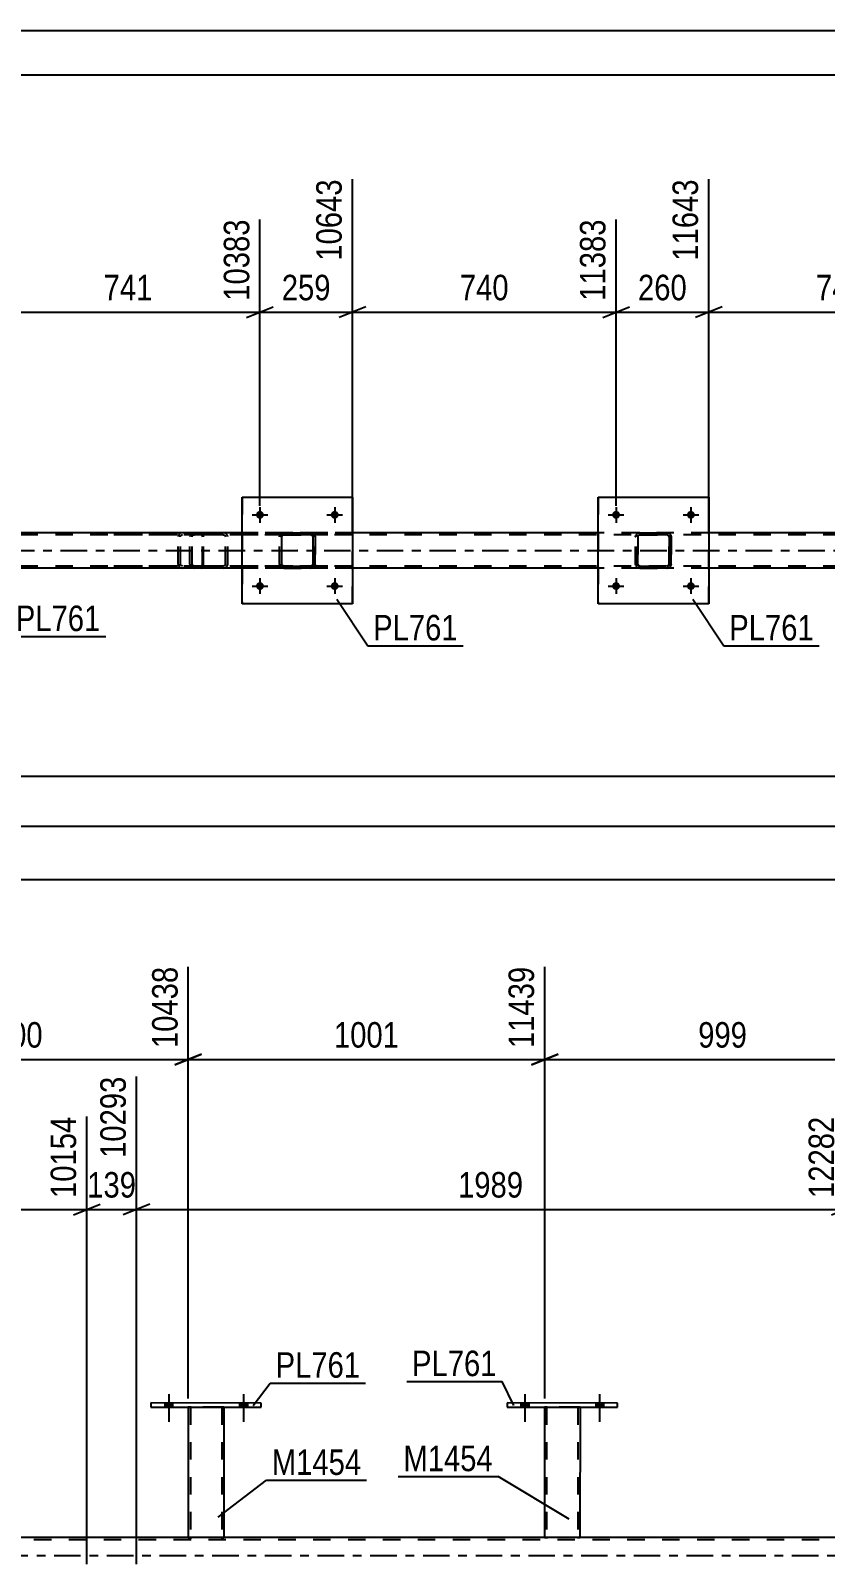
# Model space of a CAD drawing. Header units: millimetres. Extents: x 0 to 841, y 0 to 594.
# Drawn here: x 445.3 to 534.6, y 421.8 to 594 of the extents above; entities that cross this region are included whole.
import ezdxf

# ---------------------------------------------------------------- set-up
doc = ezdxf.new("R2010")
doc.units = ezdxf.units.MM
doc.linetypes.add('DXK_LINE_DOT2', pattern=[3.9198, 1.9599, -1.9599])
doc.linetypes.add('DXK_LINE_DOT3', pattern=[5.9187, 2.979, -0.9799, 0.9799, -0.9799])
doc.styles.add('Arial Narrow', font='ARIALN.TTF', dxfattribs={"height": 0.2})

# ---------------------------------------------------------------- blocks, each defined once
blk = doc.blocks.new('Unknown-122570569-1133')
at = {"color": 5, "linetype": 'Continuous'}
for p, q in [((841, 594), (0, 594)), ((836, 589), (5, 589))]:
    blk.add_line(p, q, dxfattribs=at)
blk = doc.blocks.new('Bolt-122570569-4233 - 3910')
at = {"linetype": 'Continuous'}
for points in [[(510.63, 539.62), (510.64, 539.72), (510.67, 539.8), (510.71, 539.88), (510.77, 539.95), (510.85, 540.01), (510.93, 540.04), (511.02, 540.06), (511.11, 540.06), (511.2, 540.04), (511.29, 540.01), (511.36, 539.95), (511.42, 539.88), (511.47, 539.8), (511.5, 539.72), (511.51, 539.62), (511.5, 539.53), (511.47, 539.45), (511.42, 539.37), (511.36, 539.3), (511.29, 539.24), (511.2, 539.21), (511.11, 539.19), (511.02, 539.19), (510.93, 539.21), (510.85, 539.24), (510.77, 539.3), (510.71, 539.37), (510.67, 539.45), (510.64, 539.53)], [(519.03, 539.62), (519.04, 539.72), (519.07, 539.8), (519.11, 539.88), (519.17, 539.95), (519.25, 540.01), (519.33, 540.04), (519.42, 540.06), (519.51, 540.06), (519.6, 540.04), (519.69, 540.01), (519.76, 539.95), (519.82, 539.88), (519.87, 539.8), (519.9, 539.72), (519.91, 539.62), (519.9, 539.53), (519.87, 539.45), (519.82, 539.37), (519.76, 539.3), (519.69, 539.24), (519.6, 539.21), (519.51, 539.19), (519.42, 539.19), (519.33, 539.21), (519.25, 539.24), (519.17, 539.3), (519.11, 539.37), (519.07, 539.45), (519.04, 539.53)]]:
    blk.add_hatch(color=1, dxfattribs=at).paths.add_polyline_path(points)
at = {"color": 1, "linetype": 'Continuous'}
for p, q in [((510.19, 539.62), (511.95, 539.62)), ((511.07, 540.5), (511.07, 538.74)), ((518.59, 539.62), (520.35, 539.62)), ((519.47, 540.5), (519.47, 538.74))]:
    blk.add_line(p, q, dxfattribs=at)
blk = doc.blocks.new('Bolt-122570569-4013 - 3910')
at = {"linetype": 'Continuous'}
for points in [[(470.63, 539.62), (470.64, 539.72), (470.67, 539.8), (470.71, 539.88), (470.77, 539.95), (470.85, 540.01), (470.93, 540.04), (471.02, 540.06), (471.11, 540.06), (471.2, 540.04), (471.29, 540.01), (471.36, 539.95), (471.42, 539.88), (471.47, 539.8), (471.5, 539.72), (471.51, 539.62), (471.5, 539.53), (471.47, 539.45), (471.42, 539.37), (471.36, 539.3), (471.29, 539.24), (471.2, 539.21), (471.11, 539.19), (471.02, 539.19), (470.93, 539.21), (470.85, 539.24), (470.77, 539.3), (470.71, 539.37), (470.67, 539.45), (470.64, 539.53)], [(479.03, 539.62), (479.04, 539.72), (479.07, 539.8), (479.11, 539.88), (479.17, 539.95), (479.25, 540.01), (479.33, 540.04), (479.42, 540.06), (479.51, 540.06), (479.6, 540.04), (479.69, 540.01), (479.76, 539.95), (479.82, 539.88), (479.87, 539.8), (479.9, 539.72), (479.91, 539.62), (479.9, 539.53), (479.87, 539.45), (479.82, 539.37), (479.76, 539.3), (479.69, 539.24), (479.6, 539.21), (479.51, 539.19), (479.42, 539.19), (479.33, 539.21), (479.25, 539.24), (479.17, 539.3), (479.11, 539.37), (479.07, 539.45), (479.04, 539.53)]]:
    blk.add_hatch(color=1, dxfattribs=at).paths.add_polyline_path(points)
at = {"color": 1, "linetype": 'Continuous'}
for p, q in [((470.19, 539.62), (471.95, 539.62)), ((471.07, 540.5), (471.07, 538.74)), ((478.59, 539.62), (480.35, 539.62)), ((479.47, 540.5), (479.47, 538.74))]:
    blk.add_line(p, q, dxfattribs=at)
blk = doc.blocks.new('Bolt-122570569-4014 - 3910')
at = {"linetype": 'Continuous'}
for points in [[(470.63, 531.62), (470.64, 531.72), (470.67, 531.8), (470.71, 531.88), (470.77, 531.95), (470.85, 532.01), (470.93, 532.04), (471.02, 532.06), (471.11, 532.06), (471.2, 532.04), (471.29, 532.01), (471.36, 531.95), (471.42, 531.88), (471.47, 531.8), (471.5, 531.72), (471.51, 531.62), (471.5, 531.53), (471.47, 531.45), (471.42, 531.37), (471.36, 531.3), (471.29, 531.24), (471.2, 531.21), (471.11, 531.19), (471.02, 531.19), (470.93, 531.21), (470.85, 531.24), (470.77, 531.3), (470.71, 531.37), (470.67, 531.45), (470.64, 531.53)], [(479.03, 531.62), (479.04, 531.72), (479.07, 531.8), (479.11, 531.88), (479.17, 531.95), (479.25, 532.01), (479.33, 532.04), (479.42, 532.06), (479.51, 532.06), (479.6, 532.04), (479.69, 532.01), (479.76, 531.95), (479.82, 531.88), (479.87, 531.8), (479.9, 531.72), (479.91, 531.62), (479.9, 531.53), (479.87, 531.45), (479.82, 531.37), (479.76, 531.3), (479.69, 531.24), (479.6, 531.21), (479.51, 531.19), (479.42, 531.19), (479.33, 531.21), (479.25, 531.24), (479.17, 531.3), (479.11, 531.37), (479.07, 531.45), (479.04, 531.53)]]:
    blk.add_hatch(color=1, dxfattribs=at).paths.add_polyline_path(points)
at = {"color": 1, "linetype": 'Continuous'}
for p, q in [((471.07, 532.5), (471.07, 530.74)), ((479.47, 532.5), (479.47, 530.74)), ((470.19, 531.62), (471.95, 531.62)), ((478.59, 531.62), (480.35, 531.62))]:
    blk.add_line(p, q, dxfattribs=at)
blk = doc.blocks.new('Part-122570569-3955 - 3910')
at = {"color": 2, "linetype": 'Continuous'}
for p, q in [((469.07, 529.62), (469.07, 541.62)), ((469.07, 541.62), (469.07, 541.62)), ((469.07, 541.62), (481.47, 541.62)), ((481.47, 541.62), (481.47, 529.62)), ((469.07, 529.62), (469.07, 529.62)), ((481.47, 529.62), (469.07, 529.62))]:
    blk.add_line(p, q, dxfattribs=at)
at = {"color": 7, "linetype": 'DXK_LINE_DOT2'}
for p, q in [((469.07, 541.62), (469.07, 529.62)), ((469.07, 541.62), (469.07, 541.62)), ((481.47, 529.62), (481.47, 541.62)), ((469.07, 529.62), (469.07, 529.62))]:
    blk.add_line(p, q, dxfattribs=at)
blk = doc.blocks.new('Part-122570569-3956 - 3910')
at = {"color": 7, "linetype": 'DXK_LINE_DOT2'}
for p, q in [((473.56, 537.59), (473.74, 537.62)), ((473.75, 537.62), (473.57, 537.59)), ((473.75, 537.62), (473.74, 537.62)), ((473.74, 537.62), (476.78, 537.62)), ((473.75, 537.62), (476.79, 537.62)), ((476.78, 537.62), (476.79, 537.62)), ((476.78, 537.62), (476.97, 537.59)), ((476.97, 537.59), (476.79, 537.62)), ((473.26, 537.14), (473.3, 537.33)), ((473.26, 537.14), (473.27, 537.14)), ((473.26, 534.1), (473.26, 537.14)), ((473.31, 537.33), (473.27, 537.14)), ((473.27, 534.1), (473.27, 537.14)), ((473.52, 537.24), (473.5, 537.14)), ((473.51, 537.14), (473.5, 537.14)), ((473.5, 537.14), (473.5, 534.1)), ((473.51, 537.14), (473.53, 537.24)), ((473.51, 534.1), (473.51, 537.14)), ((473.57, 537.31), (473.52, 537.24)), ((473.53, 537.24), (473.58, 537.31)), ((473.65, 537.37), (473.57, 537.31)), ((473.58, 537.31), (473.66, 537.37)), ((473.74, 537.38), (473.65, 537.37)), ((473.66, 537.37), (473.75, 537.38)), ((473.74, 537.38), (473.75, 537.38)), ((476.78, 537.38), (473.74, 537.38)), ((473.75, 537.38), (476.79, 537.38)), ((476.79, 537.38), (476.78, 537.38)), ((476.88, 537.37), (476.78, 537.38)), ((476.79, 537.38), (476.88, 537.37)), ((476.88, 537.37), (476.88, 537.37)), ((476.88, 537.37), (476.96, 537.31)), ((476.95, 537.31), (476.88, 537.37)), ((477.01, 537.24), (476.95, 537.31)), ((476.96, 537.31), (477.01, 537.24)), ((477.01, 537.24), (477.03, 537.14)), ((477.02, 537.14), (477.01, 537.24)), ((477.03, 537.14), (477.02, 537.14)), ((477.02, 537.14), (477.02, 534.1)), ((477.03, 534.1), (477.03, 537.14)), ((477.23, 537.33), (477.26, 537.14)), ((477.27, 537.14), (477.23, 537.33)), ((477.27, 537.14), (477.26, 537.14)), ((477.26, 537.14), (477.26, 534.1)), ((477.27, 534.1), (477.27, 537.14)), ((473.27, 534.1), (473.26, 534.1)), ((473.3, 533.92), (473.26, 534.1)), ((473.27, 534.1), (473.31, 533.92)), ((473.5, 534.1), (473.51, 534.1)), ((473.5, 534.1), (473.52, 534.01)), ((473.53, 534.01), (473.51, 534.1)), ((473.52, 534.01), (473.57, 533.93)), ((473.58, 533.93), (473.53, 534.01)), ((476.95, 533.93), (477.01, 534.01)), ((477.01, 534.01), (476.96, 533.93)), ((477.03, 534.1), (477.01, 534.01)), ((477.01, 534.01), (477.02, 534.1)), ((477.02, 534.1), (477.03, 534.1)), ((477.26, 534.1), (477.23, 533.92)), ((477.23, 533.92), (477.27, 534.1)), ((477.26, 534.1), (477.27, 534.1)), ((473.56, 533.66), (473.57, 533.66)), ((473.74, 533.62), (473.56, 533.66)), ((473.57, 533.93), (473.65, 533.88)), ((473.57, 533.66), (473.75, 533.62)), ((473.66, 533.88), (473.58, 533.93)), ((473.65, 533.88), (473.74, 533.86)), ((473.75, 533.86), (473.66, 533.88)), ((473.75, 533.86), (473.74, 533.86)), ((473.74, 533.86), (476.78, 533.86)), ((473.75, 533.62), (473.74, 533.62)), ((473.74, 533.62), (476.78, 533.62)), ((473.75, 533.86), (476.79, 533.86)), ((473.75, 533.62), (476.79, 533.62)), ((476.78, 533.86), (476.88, 533.88)), ((476.78, 533.86), (476.79, 533.86)), ((476.97, 533.66), (476.78, 533.62)), ((476.78, 533.62), (476.79, 533.62)), ((476.88, 533.88), (476.79, 533.86)), ((476.79, 533.62), (476.97, 533.66)), ((476.96, 533.93), (476.88, 533.88)), ((476.88, 533.88), (476.95, 533.93))]:
    blk.add_line(p, q, dxfattribs=at)
at = {"color": 7, "linetype": 'DXK_LINE_DOT3'}
blk.add_line((475.27, 535.62), (475.26, 535.63), dxfattribs=at)
at = {"color": 7, "linetype": 'DXK_LINE_DOT2'}
for centre, start, end in [((473.74, 537.14), 112.5, 157.5), ((473.75, 537.14), 112.5, 157.5), ((476.78, 537.14), 22.5, 67.5), ((476.79, 537.14), 22.5, 67.5), ((473.74, 534.1), 202.5, 247.5), ((473.75, 534.1), 202.5, 247.5), ((476.78, 534.1), 292.5, 337.5), ((476.79, 534.1), 292.5, 337.5)]:
    blk.add_arc(centre, 0.48, start, end, dxfattribs=at)
blk = doc.blocks.new('Part-122570569-4153 - 3910')
at = {"color": 7, "linetype": 'DXK_LINE_DOT2'}
for p, q in [((464.47, 537.62), (452.31, 537.62)), ((462.38, 537.62), (462.18, 537.59)), ((463.19, 537.38), (463.19, 537.62)), ((464.57, 537.59), (464.47, 537.62)), ((464.66, 537.48), (464.57, 537.59)), ((464.72, 537.33), (464.66, 537.48)), ((464.47, 537.38), (452.31, 537.38)), ((461.91, 537.31), (461.87, 537.14)), ((461.87, 534.1), (461.87, 537.14)), ((461.91, 537.33), (461.91, 537.31)), ((462.13, 537.14), (462.14, 537.24)), ((462.13, 534.1), (462.13, 537.14)), ((462.14, 537.24), (462.2, 537.31)), ((462.2, 537.31), (462.28, 537.37)), ((462.28, 537.37), (462.38, 537.38)), ((464.47, 537.38), (464.52, 537.37)), ((464.52, 537.37), (464.56, 537.31)), ((464.56, 537.31), (464.59, 537.24)), ((464.59, 537.24), (464.6, 537.14)), ((464.6, 534.1), (464.6, 537.14)), ((464.74, 537.14), (464.72, 537.33)), ((464.74, 534.1), (464.74, 537.14)), ((461.87, 534.1), (461.91, 533.92)), ((462.14, 534.01), (462.13, 534.1)), ((462.2, 533.93), (462.14, 534.01)), ((464.59, 534.01), (464.56, 533.93)), ((464.6, 534.1), (464.59, 534.01)), ((464.72, 533.92), (464.74, 534.1)), ((464.47, 533.86), (452.31, 533.86)), ((464.47, 533.62), (452.31, 533.62)), ((462.18, 533.66), (462.38, 533.62)), ((462.28, 533.88), (462.2, 533.93)), ((462.38, 533.86), (462.28, 533.88)), ((463.19, 533.62), (463.19, 533.86)), ((464.52, 533.88), (464.47, 533.86)), ((464.47, 533.62), (464.57, 533.66)), ((464.56, 533.93), (464.52, 533.88)), ((464.57, 533.66), (464.66, 533.77)), ((464.66, 533.77), (464.72, 533.92))]:
    blk.add_line(p, q, dxfattribs=at)
for centre, start, end in [((462.36, 537.13), 111.1941, 156.1506), ((462.36, 534.12), 203.8494, 248.8059)]:
    blk.add_arc(centre, 0.492, start, end, dxfattribs=at)
blk = doc.blocks.new('Part-122570569-4175 - 3910')
at = {"color": 7, "linetype": 'DXK_LINE_DOT2'}
for p, q in [((463.7, 537.62), (463.51, 537.59)), ((478.69, 537.62), (463.7, 537.62)), ((467.13, 537.59), (466.94, 537.62)), ((463.23, 537.31), (463.19, 537.14)), ((463.19, 534.1), (463.19, 537.14)), ((463.23, 537.33), (463.23, 537.31)), ((463.45, 537.14), (463.47, 537.24)), ((463.45, 534.1), (463.45, 537.14)), ((463.47, 537.24), (463.52, 537.31)), ((463.52, 537.31), (463.61, 537.37)), ((463.61, 537.37), (463.7, 537.38)), ((478.69, 537.38), (463.7, 537.38)), ((466.94, 537.38), (467.04, 537.37)), ((467.04, 537.37), (467.12, 537.31)), ((467.12, 537.31), (467.17, 537.24)), ((467.17, 537.24), (467.19, 537.14)), ((467.19, 534.1), (467.19, 537.14)), ((467.41, 537.31), (467.41, 537.33)), ((467.45, 537.14), (467.41, 537.31)), ((467.45, 534.1), (467.45, 537.14)), ((463.19, 534.1), (463.23, 533.92)), ((463.47, 534.01), (463.45, 534.1)), ((463.52, 533.93), (463.47, 534.01)), ((467.17, 534.01), (467.12, 533.93)), ((467.19, 534.1), (467.17, 534.01)), ((467.41, 533.92), (467.45, 534.1)), ((463.51, 533.66), (463.7, 533.62)), ((463.61, 533.88), (463.52, 533.93)), ((463.7, 533.86), (463.61, 533.88)), ((478.69, 533.86), (463.7, 533.86)), ((478.69, 533.62), (463.7, 533.62)), ((467.04, 533.88), (466.94, 533.86)), ((466.94, 533.62), (467.13, 533.66)), ((467.12, 533.93), (467.04, 533.88))]:
    blk.add_line(p, q, dxfattribs=at)
for centre, start, end in [((463.68, 537.12), 110.7583, 155.68), ((466.96, 537.12), 24.32, 69.2417), ((463.68, 534.13), 204.32, 249.2417), ((466.96, 534.13), 290.7583, 335.68)]:
    blk.add_arc(centre, 0.496, start, end, dxfattribs=at)
blk = doc.blocks.new('Part-122570569-4181 - 3910')
at = {"color": 2, "linetype": 'Continuous'}
for p, q in [((469.07, 537.62), (441.46, 537.62)), ((509.07, 537.62), (481.47, 537.62)), ((549.06, 537.62), (521.47, 537.62)), ((469.07, 533.62), (441.46, 533.62)), ((509.07, 533.62), (481.47, 533.62)), ((549.06, 533.62), (521.47, 533.62))]:
    blk.add_line(p, q, dxfattribs=at)
at = {"color": 7, "linetype": 'DXK_LINE_DOT2'}
for p, q in [((481.47, 537.62), (469.07, 537.62)), ((521.47, 537.62), (509.07, 537.62)), ((755.8, 537.38), (99.47, 537.38)), ((755.8, 533.86), (99.47, 533.86)), ((481.47, 533.62), (469.07, 533.62)), ((521.47, 533.62), (509.07, 533.62))]:
    blk.add_line(p, q, dxfattribs=at)
at = {"color": 7, "linetype": 'DXK_LINE_DOT3'}
blk.add_line((99.47, 535.62), (755.8, 535.62), dxfattribs=at)
blk = doc.blocks.new('Part-122570569-4226 - 3910')
at = {"color": 7, "linetype": 'DXK_LINE_DOT2'}
for p, q in [((513.56, 537.59), (513.74, 537.62)), ((513.75, 537.62), (513.56, 537.59)), ((513.75, 537.62), (513.74, 537.62)), ((513.74, 537.62), (516.78, 537.62)), ((513.75, 537.62), (516.79, 537.62)), ((516.78, 537.62), (516.79, 537.62)), ((516.78, 537.62), (516.97, 537.59)), ((516.97, 537.59), (516.79, 537.62)), ((513.26, 537.14), (513.3, 537.33)), ((513.26, 537.14), (513.27, 537.14)), ((513.26, 534.1), (513.26, 537.14)), ((513.31, 537.33), (513.27, 537.14)), ((513.27, 534.1), (513.27, 537.14)), ((513.52, 537.24), (513.5, 537.14)), ((513.51, 537.14), (513.5, 537.14)), ((513.5, 537.14), (513.5, 534.1)), ((513.51, 537.14), (513.53, 537.24)), ((513.51, 534.1), (513.51, 537.14)), ((513.57, 537.31), (513.52, 537.24)), ((513.53, 537.24), (513.58, 537.31)), ((513.65, 537.37), (513.57, 537.31)), ((513.58, 537.31), (513.66, 537.37)), ((513.74, 537.38), (513.65, 537.37)), ((513.66, 537.37), (513.75, 537.38)), ((513.74, 537.38), (513.75, 537.38)), ((516.78, 537.38), (513.74, 537.38)), ((513.75, 537.38), (516.79, 537.38)), ((516.79, 537.38), (516.78, 537.38)), ((516.88, 537.37), (516.78, 537.38)), ((516.79, 537.38), (516.88, 537.37)), ((516.88, 537.37), (516.88, 537.37)), ((516.88, 537.37), (516.96, 537.31)), ((516.95, 537.31), (516.88, 537.37)), ((517.01, 537.24), (516.95, 537.31)), ((516.96, 537.31), (517.01, 537.24)), ((517.01, 537.24), (517.03, 537.14)), ((517.02, 537.14), (517.01, 537.24)), ((517.03, 537.14), (517.02, 537.14)), ((517.02, 537.14), (517.02, 534.1)), ((517.03, 534.1), (517.03, 537.14)), ((517.23, 537.33), (517.26, 537.14)), ((517.27, 537.14), (517.23, 537.33)), ((517.27, 537.14), (517.26, 537.14)), ((517.26, 537.14), (517.26, 534.1)), ((517.27, 534.1), (517.27, 537.14)), ((513.27, 534.1), (513.26, 534.1)), ((513.3, 533.92), (513.26, 534.1)), ((513.27, 534.1), (513.31, 533.92)), ((513.5, 534.1), (513.51, 534.1)), ((513.5, 534.1), (513.52, 534.01)), ((513.53, 534.01), (513.51, 534.1)), ((513.52, 534.01), (513.57, 533.93)), ((513.58, 533.93), (513.53, 534.01)), ((516.95, 533.93), (517.01, 534.01)), ((517.01, 534.01), (516.96, 533.93)), ((517.03, 534.1), (517.01, 534.01)), ((517.01, 534.01), (517.02, 534.1)), ((517.02, 534.1), (517.03, 534.1)), ((517.26, 534.1), (517.23, 533.92)), ((517.23, 533.92), (517.27, 534.1)), ((517.26, 534.1), (517.27, 534.1)), ((513.56, 533.66), (513.56, 533.66)), ((513.74, 533.62), (513.56, 533.66)), ((513.56, 533.66), (513.75, 533.62)), ((513.57, 533.93), (513.65, 533.88)), ((513.66, 533.88), (513.58, 533.93)), ((513.65, 533.88), (513.74, 533.86)), ((513.75, 533.86), (513.66, 533.88)), ((513.75, 533.86), (513.74, 533.86)), ((513.74, 533.86), (516.78, 533.86)), ((513.75, 533.62), (513.74, 533.62)), ((513.74, 533.62), (516.78, 533.62)), ((513.75, 533.86), (516.79, 533.86)), ((513.75, 533.62), (516.79, 533.62)), ((516.78, 533.86), (516.88, 533.88)), ((516.78, 533.86), (516.79, 533.86)), ((516.97, 533.66), (516.78, 533.62)), ((516.78, 533.62), (516.79, 533.62)), ((516.88, 533.88), (516.79, 533.86)), ((516.79, 533.62), (516.97, 533.66)), ((516.96, 533.93), (516.88, 533.88)), ((516.88, 533.88), (516.95, 533.93))]:
    blk.add_line(p, q, dxfattribs=at)
at = {"color": 7, "linetype": 'DXK_LINE_DOT3'}
blk.add_line((515.27, 535.62), (515.26, 535.63), dxfattribs=at)
at = {"color": 7, "linetype": 'DXK_LINE_DOT2'}
for centre, start, end in [((513.74, 537.14), 112.5, 157.5), ((513.75, 537.14), 112.5, 157.5), ((516.78, 537.14), 22.5, 67.5), ((516.79, 537.14), 22.5, 67.5), ((513.74, 534.1), 202.5, 247.5), ((513.75, 534.1), 202.5, 247.5), ((516.78, 534.1), 292.5, 337.5), ((516.79, 534.1), 292.5, 337.5)]:
    blk.add_arc(centre, 0.48, start, end, dxfattribs=at)
blk = doc.blocks.new('Part-122570569-4231 - 3910')
at = {"color": 2, "linetype": 'Continuous'}
for p, q in [((509.07, 529.62), (509.07, 541.62)), ((509.07, 541.62), (509.07, 541.62)), ((509.07, 541.62), (521.47, 541.62)), ((521.47, 541.62), (521.47, 529.62)), ((509.07, 529.62), (509.07, 529.62)), ((521.47, 529.62), (509.07, 529.62))]:
    blk.add_line(p, q, dxfattribs=at)
at = {"color": 7, "linetype": 'DXK_LINE_DOT2'}
for p, q in [((509.07, 541.62), (509.07, 529.62)), ((509.07, 541.62), (509.07, 541.62)), ((521.47, 529.62), (521.47, 541.62)), ((509.07, 529.62), (509.07, 529.62))]:
    blk.add_line(p, q, dxfattribs=at)
blk = doc.blocks.new('Bolt-122570569-4232 - 3910')
at = {"linetype": 'Continuous'}
for points in [[(510.63, 531.62), (510.64, 531.72), (510.67, 531.8), (510.71, 531.88), (510.77, 531.95), (510.85, 532.01), (510.93, 532.04), (511.02, 532.06), (511.11, 532.06), (511.2, 532.04), (511.29, 532.01), (511.36, 531.95), (511.42, 531.88), (511.47, 531.8), (511.5, 531.72), (511.51, 531.62), (511.5, 531.53), (511.47, 531.45), (511.42, 531.37), (511.36, 531.3), (511.29, 531.24), (511.2, 531.21), (511.11, 531.19), (511.02, 531.19), (510.93, 531.21), (510.85, 531.24), (510.77, 531.3), (510.71, 531.37), (510.67, 531.45), (510.64, 531.53)], [(519.03, 531.62), (519.04, 531.72), (519.07, 531.8), (519.11, 531.88), (519.17, 531.95), (519.25, 532.01), (519.33, 532.04), (519.42, 532.06), (519.51, 532.06), (519.6, 532.04), (519.69, 532.01), (519.76, 531.95), (519.82, 531.88), (519.87, 531.8), (519.9, 531.72), (519.91, 531.62), (519.9, 531.53), (519.87, 531.45), (519.82, 531.37), (519.76, 531.3), (519.69, 531.24), (519.6, 531.21), (519.51, 531.19), (519.42, 531.19), (519.33, 531.21), (519.25, 531.24), (519.17, 531.3), (519.11, 531.37), (519.07, 531.45), (519.04, 531.53)]]:
    blk.add_hatch(color=1, dxfattribs=at).paths.add_polyline_path(points)
at = {"color": 1, "linetype": 'Continuous'}
for p, q in [((511.07, 532.5), (511.07, 530.74)), ((519.47, 532.5), (519.47, 530.74)), ((510.19, 531.62), (511.95, 531.62)), ((518.59, 531.62), (520.35, 531.62))]:
    blk.add_line(p, q, dxfattribs=at)
blk = doc.blocks.new('Part-122570569-5201 - 5143')
at = {"color": 7, "linetype": 'DXK_LINE_DOT2'}
for p, q in [((745.55, 424.52), (45.48, 424.52)), ((467.01, 424.76), (463.01, 424.76)), ((507.01, 424.76), (503.01, 424.76))]:
    blk.add_line(p, q, dxfattribs=at)
at = {"color": 2, "linetype": 'Continuous'}
for p, q in [((463.01, 424.76), (427.01, 424.76)), ((503.01, 424.76), (467.01, 424.76)), ((543.01, 424.76), (507.01, 424.76))]:
    blk.add_line(p, q, dxfattribs=at)
at = {"color": 7, "linetype": 'DXK_LINE_DOT3'}
blk.add_line((45.48, 422.76), (745.55, 422.76), dxfattribs=at)
blk = doc.blocks.new('Bolt-122570569-5483 - 5143')
at = {"linetype": 'Continuous'}
for points in [[(460.38, 439.4), (461.26, 439.4), (461.26, 439.88), (460.38, 439.88)], [(468.78, 439.39), (469.66, 439.39), (469.66, 439.87), (468.78, 439.87)]]:
    blk.add_hatch(color=1, dxfattribs=at).paths.add_polyline_path(points)
at = {"color": 1, "linetype": 'Continuous'}
for p, q in [((460.38, 439.88), (460.38, 439.4)), ((460.82, 440.88), (460.82, 437.76)), ((461.26, 439.88), (461.26, 439.4)), ((468.78, 439.87), (468.78, 439.39)), ((469.22, 440.87), (469.22, 437.75)), ((469.66, 439.87), (469.66, 439.39))]:
    blk.add_line(p, q, dxfattribs=at)
blk = doc.blocks.new('Bolt-122570569-5518 - 5143')
at = {"linetype": 'Continuous'}
for points in [[(460.38, 439.4), (461.26, 439.4), (461.26, 439.88), (460.38, 439.88)], [(468.78, 439.39), (469.66, 439.39), (469.66, 439.87), (468.78, 439.87)]]:
    blk.add_hatch(color=1, dxfattribs=at).paths.add_polyline_path(points)
at = {"color": 1, "linetype": 'Continuous'}
for p, q in [((460.38, 439.88), (460.38, 439.4)), ((460.82, 440.88), (460.82, 437.76)), ((461.26, 439.88), (461.26, 439.4)), ((468.78, 439.87), (468.78, 439.39)), ((469.22, 440.87), (469.22, 437.75)), ((469.66, 439.87), (469.66, 439.39))]:
    blk.add_line(p, q, dxfattribs=at)
blk = doc.blocks.new('Part-122570569-5685 - 5143')
at = {"color": 2, "linetype": 'Continuous'}
for p, q in [((503.02, 439.4), (503.01, 424.76)), ((507.02, 439.4), (507.01, 424.76)), ((503.05, 424.76), (503.01, 424.76)), ((503.15, 424.76), (503.05, 424.76)), ((503.31, 424.76), (503.15, 424.76)), ((506.72, 424.76), (503.31, 424.76)), ((506.87, 424.76), (506.72, 424.76)), ((506.98, 424.76), (506.87, 424.76)), ((507.01, 424.76), (506.98, 424.76))]:
    blk.add_line(p, q, dxfattribs=at)
at = {"color": 7, "linetype": 'DXK_LINE_DOT2'}
for p, q in [((503.02, 439.4), (503.02, 439.4)), ((503.02, 439.4), (503.02, 439.4)), ((503.02, 439.4), (503.02, 439.4)), ((503.05, 439.4), (503.02, 439.4)), ((503.02, 439.4), (503.05, 439.4)), ((503.16, 439.4), (503.05, 439.4)), ((503.05, 439.4), (503.16, 439.4)), ((503.31, 439.4), (503.16, 439.4)), ((503.16, 439.4), (503.31, 439.4)), ((503.26, 439.4), (503.25, 424.76)), ((503.26, 439.4), (503.26, 439.4)), ((503.27, 439.4), (503.26, 439.4)), ((503.26, 439.4), (503.27, 439.4)), ((503.33, 439.4), (503.27, 439.4)), ((503.27, 439.4), (503.33, 439.4)), ((506.72, 439.4), (503.31, 439.4)), ((506.72, 439.4), (503.31, 439.4)), ((506.63, 439.4), (503.33, 439.4)), ((503.33, 439.4), (503.4, 439.4)), ((506.71, 439.4), (503.4, 439.4)), ((506.71, 439.4), (506.63, 439.4)), ((506.76, 439.4), (506.71, 439.4)), ((506.71, 439.4), (506.76, 439.4)), ((506.72, 439.4), (506.88, 439.4)), ((506.88, 439.4), (506.72, 439.4)), ((506.78, 439.4), (506.76, 439.4)), ((506.76, 439.4), (506.78, 439.4)), ((506.78, 439.4), (506.77, 424.76)), ((506.78, 439.4), (506.78, 439.4)), ((506.88, 439.4), (506.98, 439.4)), ((506.98, 439.4), (506.88, 439.4)), ((506.98, 439.4), (507.02, 439.4)), ((507.02, 439.4), (506.98, 439.4)), ((507.02, 439.4), (507.02, 439.4)), ((507.02, 439.4), (507.02, 439.4)), ((507.02, 439.4), (507.02, 439.4)), ((503.01, 424.76), (503.05, 424.76)), ((503.05, 424.76), (503.15, 424.76)), ((503.15, 424.76), (503.31, 424.76)), ((503.27, 424.76), (503.25, 424.76)), ((503.25, 424.76), (503.27, 424.76)), ((503.32, 424.76), (503.27, 424.76)), ((503.27, 424.76), (503.32, 424.76)), ((506.72, 424.76), (503.31, 424.76)), ((506.62, 424.76), (503.32, 424.76)), ((503.32, 424.76), (503.4, 424.76)), ((506.75, 424.76), (503.4, 424.76)), ((506.7, 424.76), (506.62, 424.76)), ((506.75, 424.76), (506.7, 424.76)), ((506.72, 424.76), (506.87, 424.76)), ((506.77, 424.76), (506.75, 424.76)), ((506.75, 424.76), (506.77, 424.76)), ((506.87, 424.76), (506.98, 424.76)), ((506.98, 424.76), (507.01, 424.76))]:
    blk.add_line(p, q, dxfattribs=at)
blk = doc.blocks.new('Part-122570569-5549 - 5143')
at = {"color": 2, "linetype": 'Continuous'}
for p, q in [((463.02, 439.4), (463.01, 424.76)), ((467.02, 439.4), (467.01, 424.76)), ((463.05, 424.76), (463.01, 424.76)), ((463.15, 424.76), (463.05, 424.76)), ((463.31, 424.76), (463.15, 424.76)), ((466.72, 424.76), (463.31, 424.76)), ((466.87, 424.76), (466.72, 424.76)), ((466.98, 424.76), (466.87, 424.76)), ((467.01, 424.76), (466.98, 424.76))]:
    blk.add_line(p, q, dxfattribs=at)
at = {"color": 7, "linetype": 'DXK_LINE_DOT2'}
for p, q in [((463.02, 439.4), (463.02, 439.4)), ((463.02, 439.4), (463.02, 439.4)), ((463.02, 439.4), (463.02, 439.4)), ((463.05, 439.4), (463.02, 439.4)), ((463.02, 439.4), (463.05, 439.4)), ((463.16, 439.4), (463.05, 439.4)), ((463.05, 439.4), (463.16, 439.4)), ((463.31, 439.4), (463.16, 439.4)), ((463.16, 439.4), (463.31, 439.4)), ((463.26, 439.4), (463.25, 424.76)), ((463.26, 439.4), (463.26, 439.4)), ((463.27, 439.4), (463.26, 439.4)), ((463.26, 439.4), (463.27, 439.4)), ((463.33, 439.4), (463.27, 439.4)), ((463.27, 439.4), (463.33, 439.4)), ((466.72, 439.4), (463.31, 439.4)), ((466.72, 439.4), (463.31, 439.4)), ((466.63, 439.4), (463.33, 439.4)), ((463.33, 439.4), (463.4, 439.4)), ((466.71, 439.4), (463.4, 439.4)), ((466.71, 439.4), (466.63, 439.4)), ((466.76, 439.4), (466.71, 439.4)), ((466.71, 439.4), (466.76, 439.4)), ((466.72, 439.4), (466.88, 439.4)), ((466.88, 439.4), (466.72, 439.4)), ((466.78, 439.4), (466.76, 439.4)), ((466.76, 439.4), (466.78, 439.4)), ((466.78, 439.4), (466.77, 424.76)), ((466.78, 439.4), (466.78, 439.4)), ((466.88, 439.4), (466.98, 439.4)), ((466.98, 439.4), (466.88, 439.4)), ((466.98, 439.4), (467.02, 439.4)), ((467.02, 439.4), (466.98, 439.4)), ((467.02, 439.4), (467.02, 439.4)), ((467.02, 439.4), (467.02, 439.4)), ((467.02, 439.4), (467.02, 439.4)), ((463.01, 424.76), (463.05, 424.76)), ((463.05, 424.76), (463.15, 424.76)), ((463.15, 424.76), (463.31, 424.76)), ((463.27, 424.76), (463.25, 424.76)), ((463.25, 424.76), (463.27, 424.76)), ((463.32, 424.76), (463.27, 424.76)), ((463.27, 424.76), (463.32, 424.76)), ((466.72, 424.76), (463.31, 424.76)), ((466.62, 424.76), (463.32, 424.76)), ((463.32, 424.76), (463.4, 424.76)), ((466.75, 424.76), (463.4, 424.76)), ((466.7, 424.76), (466.62, 424.76)), ((466.75, 424.76), (466.7, 424.76)), ((466.72, 424.76), (466.87, 424.76)), ((466.77, 424.76), (466.75, 424.76)), ((466.75, 424.76), (466.77, 424.76)), ((466.87, 424.76), (466.98, 424.76)), ((466.98, 424.76), (467.01, 424.76))]:
    blk.add_line(p, q, dxfattribs=at)
blk = doc.blocks.new('Part-122570569-5554 - 5143')
at = {"color": 2, "linetype": 'Continuous'}
for p, q in [((458.82, 439.88), (458.82, 439.4)), ((471.22, 439.87), (458.82, 439.88)), ((458.82, 439.4), (471.22, 439.39)), ((471.22, 439.39), (471.22, 439.87))]:
    blk.add_line(p, q, dxfattribs=at)
blk = doc.blocks.new('Part-122570569-5690 - 5143')
at = {"color": 2, "linetype": 'Continuous'}
for p, q in [((498.82, 439.88), (498.82, 439.4)), ((511.22, 439.87), (498.82, 439.88)), ((498.82, 439.4), (511.22, 439.39)), ((511.22, 439.39), (511.22, 439.87))]:
    blk.add_line(p, q, dxfattribs=at)
blk = doc.blocks.new('Bolt-122570569-5691 - 5143')
at = {"linetype": 'Continuous'}
for points in [[(500.38, 439.4), (501.26, 439.4), (501.26, 439.88), (500.38, 439.88)], [(508.78, 439.39), (509.66, 439.39), (509.66, 439.87), (508.78, 439.87)]]:
    blk.add_hatch(color=1, dxfattribs=at).paths.add_polyline_path(points)
at = {"color": 1, "linetype": 'Continuous'}
for p, q in [((500.38, 439.88), (500.38, 439.4)), ((500.82, 440.88), (500.82, 437.76)), ((501.26, 439.88), (501.26, 439.4)), ((508.78, 439.87), (508.78, 439.39)), ((509.22, 440.87), (509.22, 437.75)), ((509.66, 439.87), (509.66, 439.39))]:
    blk.add_line(p, q, dxfattribs=at)
blk = doc.blocks.new('Bolt-122570569-5692 - 5143')
at = {"linetype": 'Continuous'}
for points in [[(500.38, 439.4), (501.26, 439.4), (501.26, 439.88), (500.38, 439.88)], [(508.78, 439.39), (509.66, 439.39), (509.66, 439.87), (508.78, 439.87)]]:
    blk.add_hatch(color=1, dxfattribs=at).paths.add_polyline_path(points)
at = {"color": 1, "linetype": 'Continuous'}
for p, q in [((500.38, 439.88), (500.38, 439.4)), ((500.82, 440.88), (500.82, 437.76)), ((501.26, 439.88), (501.26, 439.4)), ((508.78, 439.87), (508.78, 439.39)), ((509.22, 440.87), (509.22, 437.75)), ((509.66, 439.87), (509.66, 439.39))]:
    blk.add_line(p, q, dxfattribs=at)
blk = doc.blocks.new('StraightDimension-122570569-16851 - 3910')
at = {"color": 7, "linetype": 'Continuous'}
for p, q in [((441.44, 538.62), (441.44, 575.49)), ((471.07, 540.62), (471.07, 572.81)), ((442.94, 562.97), (439.94, 561.77)), ((441.44, 562.37), (471.07, 562.37)), ((469.57, 561.77), (472.57, 562.97))]:
    blk.add_line(p, q, dxfattribs=at)
at = {"color": 0, "linetype": 'Continuous'}
blk.add_wipeout([(470.47, 573.41), (466.27, 573.41), (466.27, 563.07), (470.47, 563.07)], dxfattribs=at)
at = {"color": 0}
blk.add_wipeout([(459.6, 563.12), (459.6, 567.32), (452.91, 567.32), (452.91, 563.12)], dxfattribs=at)
at = {"color": 3, "linetype": 'Continuous', "style": 'Arial Narrow'}
blk.add_text('10383', height=2.863, rotation=90.0002, dxfattribs=at).set_placement((469.87, 563.67))
at = {"color": 3, "style": 'Arial Narrow'}
blk.add_text('741', height=2.863, dxfattribs=at).set_placement((453.51, 563.72))
blk = doc.blocks.new('StraightDimension-122570569-16849 - 3910')
at = {"color": 7, "linetype": 'Continuous'}
for p, q in [((481.45, 538.62), (481.45, 577.31)), ((511.07, 540.62), (511.07, 572.81)), ((482.95, 562.97), (479.95, 561.77)), ((481.45, 562.37), (511.07, 562.37)), ((509.57, 561.77), (512.57, 562.97))]:
    blk.add_line(p, q, dxfattribs=at)
at = {"color": 0, "linetype": 'Continuous'}
blk.add_wipeout([(510.47, 573.41), (506.27, 573.41), (506.27, 563.07), (510.47, 563.07)], dxfattribs=at)
at = {"color": 0}
blk.add_wipeout([(499.6, 563.12), (499.6, 567.32), (492.92, 567.32), (492.92, 563.12)], dxfattribs=at)
at = {"color": 3, "linetype": 'Continuous', "style": 'Arial Narrow'}
blk.add_text('11383', height=2.863, rotation=90.0002, dxfattribs=at).set_placement((509.87, 563.67))
at = {"color": 3, "style": 'Arial Narrow'}
blk.add_text('740', height=2.863, dxfattribs=at).set_placement((493.52, 563.72))
blk = doc.blocks.new('StraightDimension-122570569-16847 - 3910')
at = {"color": 7, "linetype": 'Continuous'}
for p, q in [((521.47, 538.62), (521.47, 577.31)), ((551.06, 540.62), (551.06, 572.81)), ((522.97, 562.97), (519.97, 561.77)), ((521.47, 562.37), (551.06, 562.37)), ((549.56, 561.77), (552.56, 562.97))]:
    blk.add_line(p, q, dxfattribs=at)
at = {"color": 0, "linetype": 'Continuous'}
blk.add_wipeout([(550.46, 573.41), (546.26, 573.41), (546.26, 563.07), (550.46, 563.07)], dxfattribs=at)
at = {"color": 0}
blk.add_wipeout([(539.61, 563.12), (539.61, 567.32), (532.92, 567.32), (532.92, 563.12)], dxfattribs=at)
at = {"color": 3, "linetype": 'Continuous', "style": 'Arial Narrow'}
blk.add_text('12383', height=2.863, rotation=90.0002, dxfattribs=at).set_placement((549.86, 563.67))
at = {"color": 3, "style": 'Arial Narrow'}
blk.add_text('740', height=2.863, dxfattribs=at).set_placement((533.52, 563.72))
blk = doc.blocks.new('StraightDimension-122570569-16848 - 3910')
at = {"color": 7, "linetype": 'Continuous'}
for p, q in [((521.47, 538.62), (521.47, 577.31)), ((511.07, 540.62), (511.07, 572.81)), ((509.57, 561.77), (512.57, 562.97)), ((511.07, 562.37), (521.47, 562.37)), ((522.97, 562.97), (519.97, 561.77))]:
    blk.add_line(p, q, dxfattribs=at)
at = {"color": 0}
blk.add_wipeout([(519.61, 563.12), (519.61, 567.32), (512.93, 567.32), (512.93, 563.12)], dxfattribs=at)
at = {"color": 3, "style": 'Arial Narrow'}
blk.add_text('260', height=2.863, dxfattribs=at).set_placement((513.53, 563.72))
at = {"color": 0, "linetype": 'Continuous'}
blk.add_wipeout([(520.87, 577.91), (516.67, 577.91), (516.67, 567.57), (520.87, 567.57)], dxfattribs=at)
at = {"color": 3, "linetype": 'Continuous', "style": 'Arial Narrow'}
blk.add_text('11643', height=2.863, rotation=90.0002, dxfattribs=at).set_placement((520.27, 568.17))
blk = doc.blocks.new('StraightDimension-122570569-4570 - 3910')
at = {"color": 7, "linetype": 'Continuous'}
blk.add_line((63.4, 498.68), (756.44, 498.68), dxfattribs=at)
blk = doc.blocks.new('StraightDimension-122570569-9628 - 3910')
at = {"color": 7, "linetype": 'Continuous'}
blk.add_line((64.04, 504.67), (755.8, 504.67), dxfattribs=at)
blk = doc.blocks.new('StraightDimension-122570569-16850 - 3910')
at = {"color": 7, "linetype": 'Continuous'}
for p, q in [((481.45, 538.62), (481.45, 577.31)), ((471.07, 540.62), (471.07, 572.81)), ((469.57, 561.77), (472.57, 562.97)), ((471.07, 562.37), (481.45, 562.37)), ((482.95, 562.97), (479.95, 561.77))]:
    blk.add_line(p, q, dxfattribs=at)
at = {"color": 0}
blk.add_wipeout([(479.6, 563.12), (479.6, 567.32), (472.92, 567.32), (472.92, 563.12)], dxfattribs=at)
at = {"color": 3, "style": 'Arial Narrow'}
blk.add_text('259', height=2.863, dxfattribs=at).set_placement((473.52, 563.72))
at = {"color": 0, "linetype": 'Continuous'}
blk.add_wipeout([(480.85, 577.91), (476.65, 577.91), (476.65, 567.57), (480.85, 567.57)], dxfattribs=at)
at = {"color": 3, "linetype": 'Continuous', "style": 'Arial Narrow'}
blk.add_text('10643', height=2.863, rotation=90.0002, dxfattribs=at).set_placement((480.25, 568.17))
blk = doc.blocks.new('StraightDimension-122570569-17254 - 3910')
at = {"color": 7, "linetype": 'Continuous'}
blk.add_line((64.04, 510.28), (635.73, 510.28), dxfattribs=at)
blk = doc.blocks.new('StraightDimension-122570569-17851 - 5143')
at = {"color": 7, "linetype": 'Continuous'}
for p, q in [((463.02, 440.4), (463.02, 488.88)), ((423.01, 440.4), (423.01, 487.05)), ((424.51, 479.04), (421.51, 477.84)), ((461.52, 477.84), (464.52, 479.04)), ((423.01, 478.44), (463.02, 478.44))]:
    blk.add_line(p, q, dxfattribs=at)
at = {"color": 0, "linetype": 'Continuous'}
blk.add_wipeout([(462.42, 489.48), (458.22, 489.48), (458.22, 479.14), (462.42, 479.14)], dxfattribs=at)
at = {"color": 0}
blk.add_wipeout([(447.27, 479.19), (447.27, 483.39), (438.76, 483.39), (438.76, 479.19)], dxfattribs=at)
at = {"color": 3, "linetype": 'Continuous', "style": 'Arial Narrow'}
blk.add_text('10438', height=2.863, rotation=90.0002, dxfattribs=at).set_placement((461.82, 479.74))
at = {"color": 3, "style": 'Arial Narrow'}
blk.add_text('1000', height=2.863, dxfattribs=at).set_placement((439.36, 479.79))
blk = doc.blocks.new('StraightDimension-122570569-6385 - 5143')
at = {"color": 7, "linetype": 'Continuous'}
for p, q in [((457.2, 421.76), (457.2, 476.54)), ((451.62, 421.76), (451.62, 472.04)), ((450.12, 461), (453.12, 462.2)), ((458.7, 462.2), (455.7, 461)), ((451.62, 461.6), (457.2, 461.6))]:
    blk.add_line(p, q, dxfattribs=at)
at = {"color": 0}
blk.add_wipeout([(457.75, 462.35), (457.75, 466.55), (451.07, 466.55), (451.07, 462.35)], dxfattribs=at)
at = {"color": 3, "style": 'Arial Narrow'}
blk.add_text('139', height=2.863, dxfattribs=at).set_placement((451.67, 462.95))
at = {"color": 0, "linetype": 'Continuous'}
blk.add_wipeout([(456.6, 477.14), (452.4, 477.14), (452.4, 466.8), (456.6, 466.8)], dxfattribs=at)
at = {"color": 3, "linetype": 'Continuous', "style": 'Arial Narrow'}
blk.add_text('10293', height=2.863, rotation=90.0002, dxfattribs=at).set_placement((456, 467.4))
blk = doc.blocks.new('StraightDimension-122570569-17849 - 5143')
at = {"color": 7, "linetype": 'Continuous'}
for p, q in [((503.05, 440.4), (503.05, 488.88)), ((543.01, 440.4), (543.01, 488.88)), ((504.55, 479.04), (501.55, 477.84)), ((541.51, 477.84), (544.51, 479.04)), ((503.05, 478.44), (543.01, 478.44))]:
    blk.add_line(p, q, dxfattribs=at)
at = {"color": 0, "linetype": 'Continuous'}
blk.add_wipeout([(542.41, 489.48), (538.21, 489.48), (538.21, 479.14), (542.41, 479.14)], dxfattribs=at)
at = {"color": 0}
blk.add_wipeout([(526.37, 479.19), (526.37, 483.39), (519.69, 483.39), (519.69, 479.19)], dxfattribs=at)
at = {"color": 3, "linetype": 'Continuous', "style": 'Arial Narrow'}
blk.add_text('12438', height=2.863, rotation=90.0002, dxfattribs=at).set_placement((541.81, 479.74))
at = {"color": 3, "style": 'Arial Narrow'}
blk.add_text('999', height=2.863, dxfattribs=at).set_placement((520.29, 479.79))
blk = doc.blocks.new('StraightDimension-122570569-6364 - 5143')
at = {"color": 7, "linetype": 'Continuous'}
for p, q in [((372.06, 421.76), (372.06, 474.71)), ((451.62, 421.76), (451.62, 472.04)), ((373.56, 462.2), (370.56, 461)), ((450.12, 461), (453.12, 462.2)), ((372.06, 461.6), (451.62, 461.6))]:
    blk.add_line(p, q, dxfattribs=at)
at = {"color": 0, "linetype": 'Continuous'}
blk.add_wipeout([(451.02, 472.64), (446.82, 472.64), (446.82, 462.3), (451.02, 462.3)], dxfattribs=at)
at = {"color": 0}
blk.add_wipeout([(416.1, 462.35), (416.1, 466.55), (407.59, 466.55), (407.59, 462.35)], dxfattribs=at)
at = {"color": 3, "linetype": 'Continuous', "style": 'Arial Narrow'}
blk.add_text('10154', height=2.863, rotation=90.0002, dxfattribs=at).set_placement((450.42, 462.9))
at = {"color": 3, "style": 'Arial Narrow'}
blk.add_text('1989', height=2.863, dxfattribs=at).set_placement((408.19, 462.95))
blk = doc.blocks.new('StraightDimension-122570569-6404 - 5143')
at = {"color": 7, "linetype": 'Continuous'}
for p, q in [((457.2, 421.76), (457.2, 476.54)), ((536.76, 421.76), (536.76, 472.04)), ((458.7, 462.2), (455.7, 461)), ((535.26, 461), (538.26, 462.2)), ((457.2, 461.6), (536.76, 461.6))]:
    blk.add_line(p, q, dxfattribs=at)
at = {"color": 0, "linetype": 'Continuous'}
blk.add_wipeout([(536.16, 472.64), (531.96, 472.64), (531.96, 462.3), (536.16, 462.3)], dxfattribs=at)
at = {"color": 0}
blk.add_wipeout([(501.23, 462.35), (501.23, 466.55), (492.72, 466.55), (492.72, 462.35)], dxfattribs=at)
at = {"color": 3, "linetype": 'Continuous', "style": 'Arial Narrow'}
blk.add_text('12282', height=2.863, rotation=90.0002, dxfattribs=at).set_placement((535.56, 462.9))
at = {"color": 3, "style": 'Arial Narrow'}
blk.add_text('1989', height=2.863, dxfattribs=at).set_placement((493.32, 462.95))
blk = doc.blocks.new('StraightDimension-122570569-17850 - 5143')
at = {"color": 7, "linetype": 'Continuous'}
for p, q in [((463.02, 440.4), (463.02, 488.88)), ((503.05, 440.4), (503.05, 488.88)), ((464.52, 479.04), (461.52, 477.84)), ((501.55, 477.84), (504.55, 479.04)), ((463.02, 478.44), (503.05, 478.44))]:
    blk.add_line(p, q, dxfattribs=at)
at = {"color": 0, "linetype": 'Continuous'}
blk.add_wipeout([(502.45, 489.48), (498.25, 489.48), (498.25, 479.14), (502.45, 479.14)], dxfattribs=at)
at = {"color": 0}
blk.add_wipeout([(487.29, 479.19), (487.29, 483.39), (478.78, 483.39), (478.78, 479.19)], dxfattribs=at)
at = {"color": 3, "linetype": 'Continuous', "style": 'Arial Narrow'}
blk.add_text('11439', height=2.863, rotation=90.0002, dxfattribs=at).set_placement((501.85, 479.74))
at = {"color": 3, "style": 'Arial Narrow'}
blk.add_text('1001', height=2.863, dxfattribs=at).set_placement((479.38, 479.79))
blk = doc.blocks.new('Mark-122570569-3951 - 3910')
at = {"color": 0}
blk.add_wipeout([(493.28, 525.52), (493.28, 528.52), (483.78, 528.52), (483.78, 525.52)], dxfattribs=at)
blk.add_wipeout([(493.28, 525.52), (493.28, 528.52), (483.78, 528.52), (483.78, 525.52)], dxfattribs=at)
at = {"color": 30, "linetype": 'Continuous'}
for p, q in [((479.69, 530.14), (483.18, 524.92)), ((483.18, 524.92), (493.88, 524.92))]:
    blk.add_line(p, q, dxfattribs=at)
at = {"color": 3, "style": 'Arial Narrow'}
blk.add_text('PL761', height=2.863, dxfattribs=at).set_placement((483.78, 525.52))
blk = doc.blocks.new('Mark-122570569-3965 - 3910')
at = {"color": 0}
blk.add_wipeout([(453.15, 526.57), (453.15, 529.57), (443.65, 529.57), (443.65, 526.57)], dxfattribs=at)
blk.add_wipeout([(453.15, 526.57), (453.15, 529.57), (443.65, 529.57), (443.65, 526.57)], dxfattribs=at)
at = {"color": 30, "linetype": 'Continuous'}
for p, q in [((440.28, 530.22), (443.05, 525.97)), ((443.05, 525.97), (453.75, 525.97))]:
    blk.add_line(p, q, dxfattribs=at)
at = {"color": 3, "style": 'Arial Narrow'}
blk.add_text('PL761', height=2.863, dxfattribs=at).set_placement((443.65, 526.57))
blk = doc.blocks.new('Mark-122570569-4227 - 3910')
at = {"color": 0}
blk.add_wipeout([(533.28, 525.52), (533.28, 528.52), (523.78, 528.52), (523.78, 525.52)], dxfattribs=at)
blk.add_wipeout([(533.28, 525.52), (533.28, 528.52), (523.78, 528.52), (523.78, 525.52)], dxfattribs=at)
at = {"color": 30, "linetype": 'Continuous'}
for p, q in [((519.69, 530.14), (523.18, 524.92)), ((523.18, 524.92), (533.88, 524.92))]:
    blk.add_line(p, q, dxfattribs=at)
at = {"color": 3, "style": 'Arial Narrow'}
blk.add_text('PL761', height=2.863, dxfattribs=at).set_placement((523.78, 525.52))
blk = doc.blocks.new('Mark-122570569-5545 - 5143')
at = {"color": 0}
blk.add_wipeout([(482.45, 431.8), (482.45, 434.8), (472.4, 434.8), (472.4, 431.8)], dxfattribs=at)
blk.add_wipeout([(482.45, 431.8), (482.45, 434.8), (472.4, 434.8), (472.4, 431.8)], dxfattribs=at)
at = {"color": 30, "linetype": 'Continuous'}
for p, q in [((466.36, 427.05), (471.8, 431.2)), ((471.8, 431.2), (483.05, 431.2))]:
    blk.add_line(p, q, dxfattribs=at)
at = {"color": 3, "style": 'Arial Narrow'}
blk.add_text('M1454', height=2.863, dxfattribs=at).set_placement((472.4, 431.8))
blk = doc.blocks.new('Mark-122570569-5550 - 5143')
at = {"color": 0}
blk.add_wipeout([(482.33, 442.72), (482.33, 445.72), (472.83, 445.72), (472.83, 442.72)], dxfattribs=at)
blk.add_wipeout([(482.33, 442.72), (482.33, 445.72), (472.83, 445.72), (472.83, 442.72)], dxfattribs=at)
at = {"color": 30, "linetype": 'Continuous'}
for p, q in [((470.29, 439.6), (472.23, 442.12)), ((472.23, 442.12), (482.93, 442.12))]:
    blk.add_line(p, q, dxfattribs=at)
at = {"color": 3, "style": 'Arial Narrow'}
blk.add_text('PL761', height=2.863, dxfattribs=at).set_placement((472.83, 442.72))
blk = doc.blocks.new('Mark-122570569-5681 - 5143')
at = {"color": 0}
blk.add_wipeout([(497.23, 432.22), (497.23, 435.22), (487.18, 435.22), (487.18, 432.22)], dxfattribs=at)
blk.add_wipeout([(497.23, 432.22), (497.23, 435.22), (487.18, 435.22), (487.18, 432.22)], dxfattribs=at)
at = {"color": 30, "linetype": 'Continuous'}
for p in [(486.58, 431.62), (505.79, 426.82)]:
    blk.add_line(p, (497.83, 431.62), dxfattribs=at)
at = {"color": 3, "style": 'Arial Narrow'}
blk.add_text('M1454', height=2.863, dxfattribs=at).set_placement((487.18, 432.22))
blk = doc.blocks.new('Mark-122570569-5686 - 5143')
at = {"color": 0}
blk.add_wipeout([(497.66, 442.89), (497.66, 445.89), (488.15, 445.89), (488.15, 442.89)], dxfattribs=at)
blk.add_wipeout([(497.66, 442.89), (497.66, 445.89), (488.15, 445.89), (488.15, 442.89)], dxfattribs=at)
at = {"color": 30, "linetype": 'Continuous'}
for p in [(487.55, 442.29), (499.57, 439.6)]:
    blk.add_line(p, (498.26, 442.29), dxfattribs=at)
at = {"color": 3, "style": 'Arial Narrow'}
blk.add_text('PL761', height=2.863, dxfattribs=at).set_placement((488.15, 442.89))

msp = doc.modelspace()

# ---------------------------------------------------------------- block references
for name in ['Unknown-122570569-1133', 'Part-122570569-3955 - 3910', 'Part-122570569-4231 - 3910', 'Part-122570569-4181 - 3910', 'Bolt-122570569-4013 - 3910', 'Bolt-122570569-4233 - 3910', 'Part-122570569-4153 - 3910', 'Part-122570569-4175 - 3910', 'Part-122570569-3956 - 3910', 'Part-122570569-4226 - 3910', 'Bolt-122570569-4014 - 3910', 'Bolt-122570569-4232 - 3910', 'Part-122570569-5554 - 5143', 'Bolt-122570569-5483 - 5143', 'Bolt-122570569-5518 - 5143', 'Part-122570569-5549 - 5143', 'Part-122570569-5690 - 5143', 'Bolt-122570569-5691 - 5143', 'Bolt-122570569-5692 - 5143', 'Part-122570569-5685 - 5143', 'Part-122570569-5201 - 5143']:
    msp.add_blockref(name, (0, 0))

# ---------------------------------------------------------------- next in the draw order: block references
for name in ['StraightDimension-122570569-16849 - 3910', 'StraightDimension-122570569-16847 - 3910', 'StraightDimension-122570569-16851 - 3910', 'StraightDimension-122570569-4570 - 3910', 'StraightDimension-122570569-17851 - 5143', 'StraightDimension-122570569-17849 - 5143']:
    msp.add_blockref(name, (0, 0))

# ---------------------------------------------------------------- next in the draw order: block references
for name in ['StraightDimension-122570569-16850 - 3910', 'StraightDimension-122570569-16848 - 3910', 'StraightDimension-122570569-9628 - 3910', 'StraightDimension-122570569-6385 - 5143']:
    msp.add_blockref(name, (0, 0))

# ---------------------------------------------------------------- next in the draw order: block references
for name in ['StraightDimension-122570569-17254 - 3910', 'StraightDimension-122570569-6404 - 5143', 'StraightDimension-122570569-6364 - 5143']:
    msp.add_blockref(name, (0, 0))

# ---------------------------------------------------------------- next in the draw order: block references
for name in ['Mark-122570569-3965 - 3910', 'Mark-122570569-3951 - 3910', 'Mark-122570569-4227 - 3910', 'StraightDimension-122570569-17850 - 5143', 'Mark-122570569-5545 - 5143', 'Mark-122570569-5681 - 5143']:
    msp.add_blockref(name, (0, 0))

# ---------------------------------------------------------------- next in the draw order: block references
for name in ['Mark-122570569-5550 - 5143', 'Mark-122570569-5686 - 5143']:
    msp.add_blockref(name, (0, 0))

doc.saveas('drawing.dxf')
